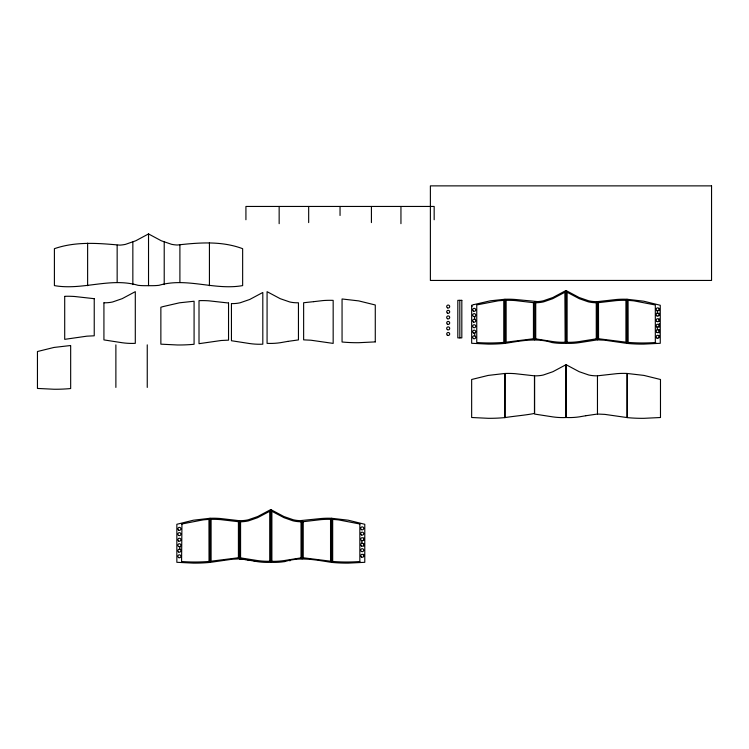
<?xml version="1.0" encoding="UTF-8"?>
<svg xmlns="http://www.w3.org/2000/svg" width="749" height="749" viewBox="0 0 749 749"><rect width="100%" height="100%" fill="white"/><g stroke="black" fill="none" stroke-linecap="round" stroke-linejoin="round"><path stroke-width="1.12" d="M179.919 549.289L179.919 546.658M474.726 335.87L474.726 333.09M474.726 319.308L474.726 316.537M242.451 559.11L239.465 558.876L239.465 557.771M565.982 290.509L552.874 297.512L543.315 300.808A35.269 35.269 0 0 1 537.557 301.585L514.984 299.45A91.584 91.584 0 0 0 505.032 299.263L505.032 343.388C520.621 340.926 536.471 337.621 551.994 342.555A70.256 70.256 0 0 0 565.991 343.323A69.282 69.282 0 0 0 579.127 342.686L597.384 339.859L597.374 301.622L595.408 301.622A35.484 35.484 0 0 1 588.677 300.808L579.127 297.512L566.01 290.509L566.01 343.295M269.855 511.211L257.562 517.709L248.631 520.827A35.549 35.549 0 0 1 241.478 521.753L240.045 521.753M148.527 233.931L135.775 240.766L125.542 244.343A36.364 36.364 0 0 1 119.765 245.12C97.941 243.172 75.621 241.318 54.405 248.687L54.405 285.603C82.502 290.612 110.346 277.13 138.059 285.322A66.961 66.961 0 0 0 145.671 285.687L151.382 285.687A66.961 66.961 0 0 0 158.994 285.322C186.707 277.13 214.551 290.612 242.648 285.603L242.648 248.687C221.517 240.766 199.103 242.601 177.298 245.017A35.184 35.184 0 0 1 171.512 244.296L161.278 240.766L148.527 233.931L148.527 285.603M471.664 306.378L472.226 306.201M181.67 524.019L203.213 519.862A101.518 101.518 0 0 1 208.962 519.422L209.027 561.394M284.76 561.572C300.237 556.61 316.022 559.99 331.564 562.396A162.608 162.608 0 0 0 348.238 563.117L364.782 562.312L364.782 524.291L348.285 520.218L331.648 518.28M289.526 560.748L290.518 560.552M284.76 561.572L283.89 561.703A69.282 69.282 0 0 1 270.792 562.33A70.266 70.266 0 0 1 256.832 561.572L251.084 560.552M210.066 562.396L232.237 559.231L239.465 558.876M596.55 338.801L581.692 341.179A73.542 73.542 0 0 1 567.115 342.302M301.444 557.808L286.455 560.196A73.542 73.542 0 0 1 271.878 561.319L271.559 561.235M655.796 342.536L655.319 342.565L655.319 304.983L633.926 300.855A101.546 101.546 0 0 0 628.149 300.415L628.008 300.415M598.058 302.708L616.39 300.592A91.64 91.64 0 0 1 625.855 300.33L626.548 300.349M303.017 521.716L321.078 519.619A91.64 91.64 0 0 1 330.543 519.347L330.665 519.357M598.47 302.69L598.545 338.717L598.058 338.735M503.768 300.405L503.768 342.387A175.425 175.425 0 0 1 476.757 342.518L476.748 304.927L498.019 300.845A101.518 101.518 0 0 1 503.768 300.405L504.47 300.377M70.668 345.514L53.994 347.442L37.45 351.524L37.45 388.431L53.994 389.246A162.608 162.608 0 0 0 70.668 388.544L70.668 345.963M210.066 518.28L193.401 520.209L176.848 524.291L176.848 562.302L193.354 563.117A162.683 162.683 0 0 0 209.992 562.415L210.066 518.28A91.584 91.584 0 0 1 220 518.467L238.631 520.611M597.543 414.038L604.836 414.384L627.072 417.567L627.072 373.442A91.584 91.584 0 0 0 617.12 373.62L597.543 375.801M565.149 342.218L564.877 292.269L552.715 298.692L543.783 301.81A35.549 35.549 0 0 1 536.63 302.727L535.235 302.746M269.986 561.235L269.79 561.244A70.425 70.425 0 0 1 256.748 560.439L240.045 557.799M269.724 561.244L269.724 511.286M210.844 519.357L211.096 519.357A91.64 91.64 0 0 1 220.562 519.619L238.547 521.716M248.191 559.999L239.521 558.876L239.521 520.649L241.487 520.639A35.475 35.475 0 0 0 248.191 519.825L257.712 516.529L270.773 509.563L283.899 516.529L293.439 519.825A35.484 35.484 0 0 0 300.171 520.639L321.649 518.467A91.584 91.584 0 0 1 331.564 518.28L331.648 562.405M505.931 300.34L506.137 300.34A91.64 91.64 0 0 1 515.602 300.602L533.663 302.699M302.952 557.743L330.543 561.198L330.543 519.357M598.47 338.726L625.93 342.181L625.93 300.33M301.444 521.763L300.124 521.744A35.549 35.549 0 0 1 292.971 520.827L284.049 517.709L271.878 511.286L271.878 561.244M596.476 302.746L595.361 302.727A35.549 35.549 0 0 1 588.208 301.81L579.277 298.692L566.703 292.026M103.924 302.783L105.899 302.774A35.484 35.484 0 0 0 112.631 301.969L122.181 298.664L135.297 291.661L135.297 343.342A69.282 69.282 0 0 1 122.181 342.733L103.924 339.906L103.924 302.914M533.663 338.726L506.137 342.181L506.137 300.34M238.547 557.743L211.096 561.198L211.096 519.357M94.234 298.682L74.657 296.501A91.584 91.584 0 0 0 64.704 296.314M566.637 342.209L567.115 342.227L567.115 292.269M238.631 520.611L239.465 520.639L239.465 521.753M627.044 299.263L643.709 301.201L660.262 305.274L660.262 343.295L643.709 344.109A162.608 162.608 0 0 1 627.035 343.407L626.969 299.263A91.584 91.584 0 0 0 617.007 299.441L597.43 301.622L597.44 339.859L604.724 340.205L626.969 343.388M628.074 300.415L628.149 342.387A175.622 175.622 0 0 0 655.319 342.508M332.612 519.432L332.678 519.432A101.546 101.546 0 0 1 338.454 519.872L359.913 524.01M535.17 338.782L551.891 341.432A70.425 70.425 0 0 0 564.877 342.265M181.576 561.563L181.941 523.944M243.369 559.213L246.243 559.653M254.108 561.123L255.147 561.301M247.207 559.821L251.102 560.552M249.127 560.177L250.1 560.364M534.608 338.754L534.608 339.859L534.617 301.622M659.27 308.419L659.27 310.76M659.27 313.091L659.27 315.423M659.27 318.924L659.27 321.265M659.27 323.596L659.27 327.098M659.27 329.429L659.27 332.931M659.27 335.271L659.27 337.602M657.341 310.798L657.341 313.166M657.341 327.182L657.341 329.719M596.27 302.746L596.27 338.81M565.982 417.502L565.982 364.716L552.865 371.719L543.315 375.015A35.484 35.484 0 0 1 536.584 375.829L534.608 375.829L534.608 414.075L552.865 416.893A69.282 69.282 0 0 0 565.982 417.521M535.722 302.746L535.722 338.81M533.447 302.69L533.447 338.726M459.802 300.34L459.839 337.883M434.167 219.757L434.167 206.452L245.925 206.452L245.925 219.757M400.949 206.452L400.949 223.67M371.42 206.452L371.42 222.593M363.799 537.941L363.799 540.282M363.799 543.783L363.799 546.115M363.799 554.288L363.799 556.619M361.87 540.684L361.87 543.278M359.848 524L359.848 561.581M340.046 206.452L340.046 215.487M332.678 519.432L332.678 561.404M308.672 206.452L308.672 222.593M303.223 521.707L303.223 557.743M302.147 520.639L302.119 558.876M301.032 521.763L301.032 557.827M279.152 206.452L279.152 223.67M240.569 521.763L240.569 557.827M238.416 521.707L238.416 557.743M209.43 242.676L209.43 285.706M179.9 245.045L179.9 282.167M164.218 242.03L164.218 284.592M147.253 344.858L147.253 387.43M132.845 242.039L132.845 284.592M117.153 245.176L117.153 282.167M115.88 344.868L115.88 387.43M94.234 298.814L94.234 335.805L86.95 336.161L64.704 339.344L64.704 296.773M87.624 243.135L87.624 285.706M208.971 561.46A175.425 175.425 0 0 1 181.951 561.535M359.838 561.525A175.622 175.622 0 0 1 332.668 561.46M228.539 303.017L228.539 340.149L221.245 340.495L199.009 343.679L199.009 300.658A91.584 91.584 0 0 1 208.962 300.836L228.539 303.017M231.441 303.607L231.441 340.729L249.698 343.557A69.282 69.282 0 0 0 262.815 344.184L262.805 292.484L249.698 299.488L240.139 302.783A35.484 35.484 0 0 1 233.407 303.598L231.441 303.607M534.458 413.42C526.435 415.133 514.114 416.107 504.929 417.596A162.608 162.608 0 0 1 488.198 418.307L471.655 417.502L471.655 379.49L488.198 375.418L504.873 373.479A91.584 91.584 0 0 1 514.881 373.648L534.458 375.829L534.458 413.42M163.441 306.5L160.866 307.249L160.866 344.166L177.41 344.98A162.608 162.608 0 0 0 194.085 344.278L194.085 301.238L179.507 302.802L163.441 306.5M474.239 304.525L471.664 305.274L471.664 343.285L488.208 344.1A162.608 162.608 0 0 0 504.882 343.388L504.882 299.263L490.295 300.817L474.239 304.525M287.813 341.394L280.192 342.733A69.282 69.282 0 0 1 267.075 343.36L267.075 291.67L280.192 298.673L289.751 301.969A35.484 35.484 0 0 0 296.473 302.783L298.448 302.783L298.448 339.906L287.813 341.394M585.84 415.732L579.202 416.875A69.282 69.282 0 0 1 566.085 417.502L566.094 364.697L579.202 371.701L588.761 374.996A35.484 35.484 0 0 0 595.492 375.811L597.459 375.811L597.468 414.047L585.84 415.732M313.672 301.66L303.635 302.736L303.635 339.859L310.919 340.215L333.165 343.398L333.165 300.368A91.584 91.584 0 0 0 323.212 300.555L313.672 301.66M375.277 341.89L358.734 342.705A162.608 162.608 0 0 1 342.059 342.003L342.059 298.973L358.734 300.901L375.277 304.983L375.277 341.89M660.478 417.511L643.925 418.326A162.608 162.608 0 0 1 627.25 417.624L627.25 373.479L643.925 375.408L660.478 379.49L660.478 417.511M711.55 185.874L430.385 185.874L430.385 280.444L711.55 280.444L711.55 185.874M461.824 300.34L457.817 300.34L457.817 337.883L461.824 337.883L461.824 300.34M504.929 417.596L504.929 373.47L504.873 417.605M270.829 562.312L270.829 509.526L270.773 562.312M178.646 557.593A1.498 1.498 0 0 0 180.893 556.292A1.498 1.498 0 0 0 178.646 555A1.498 1.498 0 0 0 178.646 557.593M178.646 551.994A1.498 1.498 0 0 0 180.893 550.702A1.498 1.498 0 0 0 178.646 549.401A1.498 1.498 0 0 0 178.646 551.994M178.646 546.545A1.498 1.498 0 0 0 180.893 545.244A1.498 1.498 0 0 0 178.646 543.952A1.498 1.498 0 0 0 178.646 546.545M178.646 541.031A1.498 1.498 0 0 0 180.893 539.729A1.498 1.498 0 0 0 178.646 538.437A1.498 1.498 0 0 0 178.646 541.031M178.646 535.451A1.498 1.498 0 0 0 180.893 534.149A1.498 1.498 0 0 0 178.646 532.848A1.498 1.498 0 0 0 178.646 535.451M178.646 530.161A1.498 1.498 0 0 0 180.893 528.869A1.498 1.498 0 0 0 178.646 527.568A1.498 1.498 0 0 0 178.646 530.161M361.467 529.655A1.498 1.498 0 0 0 363.714 528.354A1.498 1.498 0 0 0 361.467 527.062A1.498 1.498 0 0 0 361.467 529.655M361.467 557.087A1.498 1.498 0 0 0 363.714 555.786A1.498 1.498 0 0 0 361.467 554.494A1.498 1.498 0 0 0 361.467 557.087M361.467 551.489A1.498 1.498 0 0 0 363.714 550.187A1.498 1.498 0 0 0 361.467 548.895A1.498 1.498 0 0 0 361.467 551.489M361.467 546.04A1.498 1.498 0 0 0 363.714 544.738A1.498 1.498 0 0 0 361.467 543.446A1.498 1.498 0 0 0 361.467 546.04M361.467 540.525A1.498 1.498 0 0 0 363.714 539.224A1.498 1.498 0 0 0 361.467 537.922A1.498 1.498 0 0 0 361.467 540.525M361.467 534.945A1.498 1.498 0 0 0 363.714 533.644A1.498 1.498 0 0 0 361.467 532.342A1.498 1.498 0 0 0 361.467 534.945M656.939 310.638A1.498 1.498 0 0 0 659.195 309.337A1.498 1.498 0 0 0 656.939 308.045A1.498 1.498 0 0 0 656.939 310.638M656.939 338.071A1.498 1.498 0 0 0 659.195 336.769A1.498 1.498 0 0 0 656.939 335.477A1.498 1.498 0 0 0 656.939 338.071M656.939 332.472A1.498 1.498 0 0 0 659.195 331.17A1.498 1.498 0 0 0 656.939 329.878A1.498 1.498 0 0 0 656.939 332.472M656.939 327.023A1.498 1.498 0 0 0 659.195 325.721A1.498 1.498 0 0 0 656.939 324.429A1.498 1.498 0 0 0 656.939 327.023M656.939 321.508A1.498 1.498 0 0 0 659.195 320.207A1.498 1.498 0 0 0 656.939 318.905A1.498 1.498 0 0 0 656.939 321.508M656.939 315.928A1.498 1.498 0 0 0 659.195 314.627A1.498 1.498 0 0 0 656.939 313.325A1.498 1.498 0 0 0 656.939 315.928M447.443 307.848A1.498 1.498 0 0 0 449.69 306.547A1.498 1.498 0 0 0 447.443 305.246A1.498 1.498 0 0 0 447.443 307.848M447.443 313.129A1.498 1.498 0 0 0 449.69 311.837A1.498 1.498 0 0 0 447.443 310.535A1.498 1.498 0 0 0 447.443 313.129M447.443 318.718A1.498 1.498 0 0 0 449.69 317.417A1.498 1.498 0 0 0 447.443 316.115A1.498 1.498 0 0 0 447.443 318.718M447.443 324.233A1.498 1.498 0 0 0 449.69 322.931A1.498 1.498 0 0 0 447.443 321.63A1.498 1.498 0 0 0 447.443 324.233M447.35 329.626A1.498 1.498 0 0 0 449.69 328.493A1.498 1.498 0 0 0 447.537 327.032A1.498 1.498 0 0 0 447.35 329.626M447.35 335.224A1.498 1.498 0 0 0 449.69 334.082A1.498 1.498 0 0 0 447.537 332.631A1.498 1.498 0 0 0 447.35 335.224M473.452 338.576A1.498 1.498 0 0 0 475.709 337.275A1.498 1.498 0 0 0 473.452 335.983A1.498 1.498 0 0 0 473.452 338.576M473.452 332.977A1.498 1.498 0 0 0 475.709 331.685A1.498 1.498 0 0 0 473.452 330.384A1.498 1.498 0 0 0 473.452 332.977M473.452 327.528A1.498 1.498 0 0 0 475.709 326.227A1.498 1.498 0 0 0 473.452 324.935A1.498 1.498 0 0 0 473.452 327.528M473.452 322.014A1.498 1.498 0 0 0 475.709 320.712A1.498 1.498 0 0 0 473.452 319.411A1.498 1.498 0 0 0 473.452 322.014M473.452 316.434A1.498 1.498 0 0 0 475.709 315.132A1.498 1.498 0 0 0 473.452 313.831A1.498 1.498 0 0 0 473.452 316.434M473.452 311.144A1.498 1.498 0 0 0 475.709 309.852A1.498 1.498 0 0 0 473.452 308.551A1.498 1.498 0 0 0 473.452 311.144"/></g></svg>
